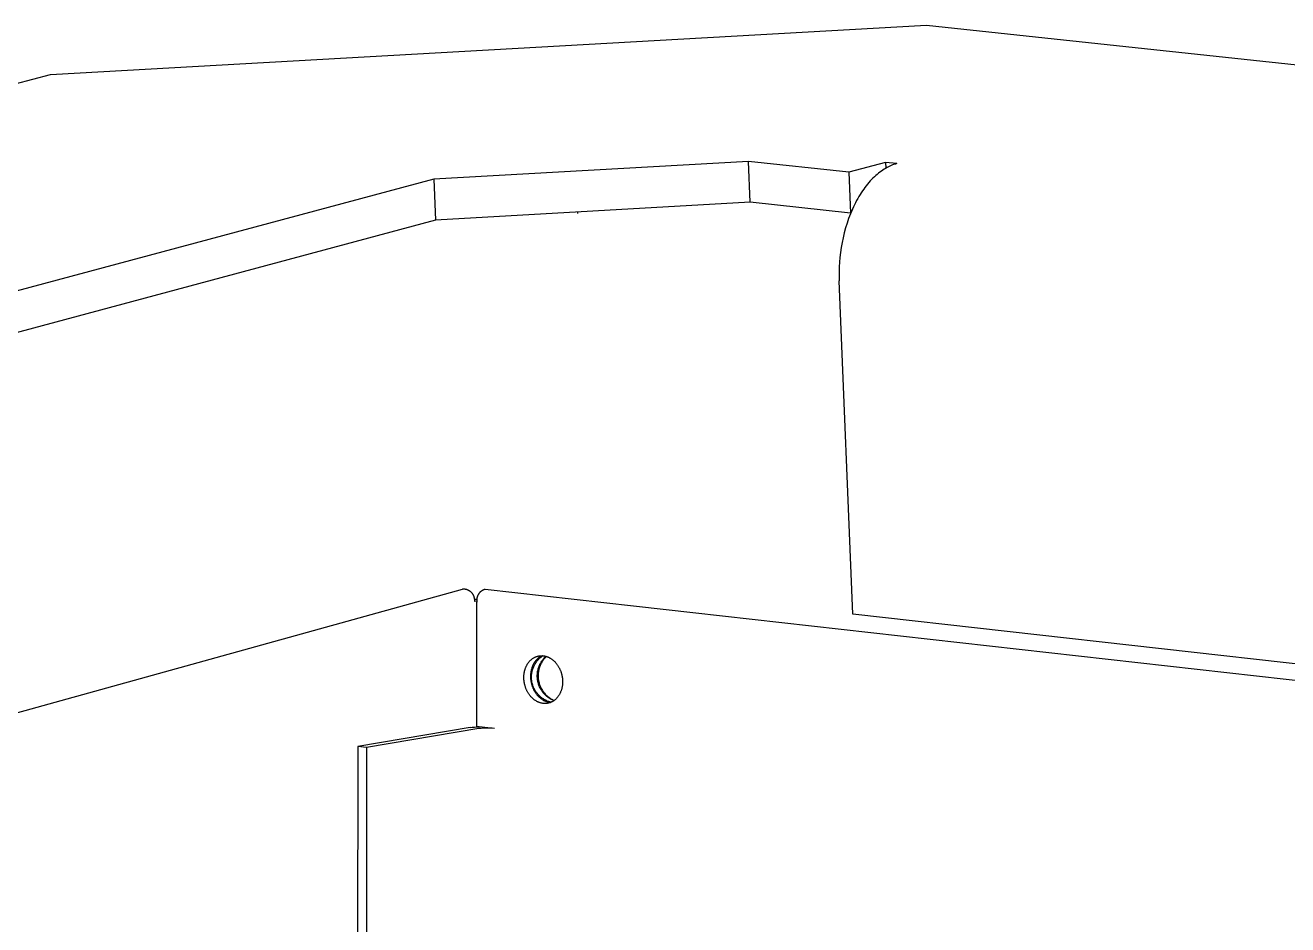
# Model space of a CAD drawing. Header units: millimetres. Extents: x 974 to 5700, y -47 to 3256.
# Drawn here: x 1854.4 to 1937.5, y 1372.1 to 1431.3 of the extents above; entities that cross this region are included whole.
import ezdxf

# ---------------------------------------------------------------- set-up
doc = ezdxf.new("R2010")
doc.units = ezdxf.units.MM
doc.header["$MEASUREMENT"] = 0
doc.layers.add('Utwórz2D linie widoczne', color=7, linetype='Continuous', true_color=0x000000)

msp = doc.modelspace()

# ---------------------------------------------------------------- linework, layer by layer
at = {"layer": 'Utwórz2D linie widoczne'}
for p, q in [((1856.051, 1428.073), (1913.723, 1431.307)), ((1913.723, 1431.307), (2135.894, 1407.627)), ((1659.422, 1376.314), (1856.051, 1428.073)), ((1902.001, 1422.339), (1881.284, 1421.165)), ((1902.111, 1419.661), (1902.001, 1422.339)), ((1908.611, 1421.625), (1902.001, 1422.339)), ((1911.02, 1422.276), (1908.611, 1421.625)), ((1911.02, 1422.276), (1911.036, 1421.895)), ((1911.755, 1422.197), (1911.02, 1422.276)), ((1911.116, 1421.94), (1911.023, 1421.888)), ((1911.208, 1421.988), (1911.116, 1421.94)), ((1911.301, 1422.032), (1911.208, 1421.988)), ((1911.392, 1422.072), (1911.301, 1422.032)), ((1911.484, 1422.109), (1911.392, 1422.072)), ((1911.575, 1422.142), (1911.484, 1422.109)), ((1911.665, 1422.171), (1911.575, 1422.142)), ((1911.755, 1422.197), (1911.665, 1422.171)), ((1881.284, 1421.165), (1710.394, 1375.385)), ((1881.284, 1421.165), (1881.398, 1418.483)), ((1908.611, 1421.625), (1908.72, 1418.945)), ((1910.103, 1421.151), (1910.013, 1421.055)), ((1910.193, 1421.242), (1910.103, 1421.151)), ((1910.283, 1421.33), (1910.193, 1421.242)), ((1910.375, 1421.414), (1910.283, 1421.33)), ((1910.467, 1421.493), (1910.375, 1421.414)), ((1910.559, 1421.569), (1910.467, 1421.493)), ((1910.651, 1421.641), (1910.559, 1421.569)), ((1910.744, 1421.708), (1910.651, 1421.641)), ((1910.837, 1421.772), (1910.744, 1421.708)), ((1910.93, 1421.832), (1910.837, 1421.772)), ((1911.023, 1421.888), (1910.93, 1421.832)), ((1909.419, 1420.281), (1909.34, 1420.156)), ((1909.5, 1420.402), (1909.419, 1420.281)), ((1909.582, 1420.52), (1909.5, 1420.402)), ((1909.666, 1420.634), (1909.582, 1420.52)), ((1909.751, 1420.745), (1909.666, 1420.634)), ((1909.838, 1420.852), (1909.751, 1420.745)), ((1909.925, 1420.956), (1909.838, 1420.852)), ((1910.013, 1421.055), (1909.925, 1420.956)), ((1902.111, 1419.661), (1881.398, 1418.483)), ((1908.72, 1418.945), (1902.111, 1419.661)), ((1908.969, 1419.485), (1908.901, 1419.343)), ((1909.039, 1419.625), (1908.969, 1419.485)), ((1909.112, 1419.762), (1909.039, 1419.625)), ((1909.186, 1419.896), (1909.112, 1419.762)), ((1909.262, 1420.028), (1909.186, 1419.896)), ((1909.34, 1420.156), (1909.262, 1420.028)), ((1890.739, 1419.014), (1890.74, 1418.999)), ((1890.74, 1418.999), (1890.744, 1418.911)), ((1908.592, 1418.596), (1908.485, 1418.285)), ((1908.709, 1418.901), (1908.592, 1418.596)), ((1908.771, 1419.051), (1908.709, 1418.901)), ((1908.835, 1419.198), (1908.771, 1419.051)), ((1908.901, 1419.343), (1908.835, 1419.198)), ((1881.398, 1418.483), (1711.947, 1372.93)), ((1908.388, 1417.968), (1908.301, 1417.647)), ((1908.485, 1418.285), (1908.388, 1417.968)), ((1908.157, 1416.998), (1908.101, 1416.673)), ((1908.224, 1417.323), (1908.157, 1416.998)), ((1908.301, 1417.647), (1908.224, 1417.323)), ((1908.054, 1416.349), (1908.017, 1416.027)), ((1908.101, 1416.673), (1908.054, 1416.349)), ((1907.972, 1415.394), (1907.964, 1415.085)), ((1907.99, 1415.708), (1907.972, 1415.394)), ((1908.017, 1416.027), (1907.99, 1415.708)), ((1907.964, 1415.085), (1907.963, 1414.782)), ((1907.963, 1414.782), (1907.971, 1414.486)), ((1908.864, 1392.536), (1907.971, 1414.486)), ((1774.359, 1364.006), (1883.168, 1394.183)), ((1883.194, 1394.185), (1883.168, 1394.183)), ((1883.219, 1394.186), (1883.194, 1394.185)), ((1883.245, 1394.186), (1883.219, 1394.186)), ((1883.271, 1394.185), (1883.245, 1394.186)), ((1883.296, 1394.183), (1883.271, 1394.185)), ((1883.322, 1394.181), (1883.296, 1394.183)), ((1883.347, 1394.177), (1883.322, 1394.181)), ((1883.373, 1394.173), (1883.347, 1394.177)), ((1883.398, 1394.168), (1883.373, 1394.173)), ((1883.423, 1394.161), (1883.398, 1394.168)), ((1883.447, 1394.154), (1883.423, 1394.161)), ((1883.472, 1394.147), (1883.447, 1394.154)), ((1883.496, 1394.138), (1883.472, 1394.147)), ((1883.52, 1394.128), (1883.496, 1394.138)), ((1883.543, 1394.118), (1883.52, 1394.128)), ((1883.567, 1394.107), (1883.543, 1394.118)), ((1883.589, 1394.095), (1883.567, 1394.107)), ((1883.612, 1394.082), (1883.589, 1394.095)), ((1883.634, 1394.069), (1883.612, 1394.082)), ((1883.655, 1394.055), (1883.634, 1394.069)), ((1883.676, 1394.04), (1883.655, 1394.055)), ((1883.696, 1394.024), (1883.676, 1394.04)), ((1883.716, 1394.008), (1883.696, 1394.024)), ((1883.735, 1393.991), (1883.716, 1394.008)), ((1883.754, 1393.973), (1883.735, 1393.991)), ((1883.772, 1393.955), (1883.754, 1393.973)), ((1883.789, 1393.936), (1883.772, 1393.955)), ((1883.806, 1393.916), (1883.789, 1393.936)), ((1883.822, 1393.896), (1883.806, 1393.916)), ((1883.837, 1393.876), (1883.822, 1393.896)), ((1883.852, 1393.854), (1883.837, 1393.876)), ((1883.866, 1393.833), (1883.852, 1393.854)), ((1883.879, 1393.811), (1883.866, 1393.833)), ((1883.891, 1393.788), (1883.879, 1393.811)), ((1883.903, 1393.765), (1883.891, 1393.788)), ((1883.914, 1393.742), (1883.903, 1393.765)), ((1883.924, 1393.718), (1883.914, 1393.742)), ((1883.933, 1393.694), (1883.924, 1393.718)), ((1883.941, 1393.67), (1883.933, 1393.694)), ((1883.948, 1393.645), (1883.941, 1393.67)), ((1884.135, 1393.66), (1884.128, 1393.635)), ((1884.142, 1393.684), (1884.135, 1393.66)), ((1884.15, 1393.708), (1884.142, 1393.684)), ((1884.159, 1393.731), (1884.15, 1393.708)), ((1884.169, 1393.755), (1884.159, 1393.731)), ((1884.179, 1393.778), (1884.169, 1393.755)), ((1884.19, 1393.8), (1884.179, 1393.778)), ((1884.202, 1393.822), (1884.19, 1393.8)), ((1884.215, 1393.844), (1884.202, 1393.822)), ((1884.229, 1393.865), (1884.215, 1393.844)), ((1884.243, 1393.886), (1884.229, 1393.865)), ((1884.258, 1393.906), (1884.243, 1393.886)), ((1884.274, 1393.926), (1884.258, 1393.906)), ((1884.29, 1393.945), (1884.274, 1393.926)), ((1884.307, 1393.964), (1884.29, 1393.945)), ((1884.324, 1393.982), (1884.307, 1393.964)), ((1884.343, 1393.999), (1884.324, 1393.982)), ((1884.361, 1394.016), (1884.343, 1393.999)), ((1884.381, 1394.032), (1884.361, 1394.016)), ((1884.401, 1394.048), (1884.381, 1394.032)), ((1884.421, 1394.062), (1884.401, 1394.048)), ((1884.442, 1394.076), (1884.421, 1394.062)), ((1884.463, 1394.09), (1884.442, 1394.076)), ((1884.485, 1394.102), (1884.463, 1394.09)), ((1884.507, 1394.114), (1884.485, 1394.102)), ((1884.53, 1394.125), (1884.507, 1394.114)), ((1884.553, 1394.135), (1884.53, 1394.125)), ((1884.576, 1394.145), (1884.553, 1394.135)), ((1884.6, 1394.154), (1884.576, 1394.145)), ((1884.624, 1394.161), (1884.6, 1394.154)), ((1884.648, 1394.168), (1884.624, 1394.161)), ((1884.672, 1394.175), (1884.648, 1394.168)), ((1884.672, 1394.175), (2030.345, 1377.832)), ((1883.955, 1393.621), (1883.948, 1393.645)), ((1883.961, 1393.595), (1883.955, 1393.621)), ((1883.966, 1393.57), (1883.961, 1393.595)), ((1883.961, 1393.517), (1884.134, 1393.531)), ((1883.97, 1393.545), (1883.966, 1393.57)), ((1883.973, 1393.519), (1883.97, 1393.545)), ((1883.975, 1393.494), (1883.973, 1393.519)), ((1884.12, 1393.401), (1883.973, 1393.366)), ((1883.973, 1393.366), (1883.975, 1393.391)), ((1883.976, 1393.468), (1883.975, 1393.494)), ((1883.975, 1393.391), (1883.976, 1393.417)), ((1883.977, 1393.442), (1883.976, 1393.468)), ((1883.976, 1393.417), (1883.977, 1393.442)), ((1884.109, 1393.511), (1884.108, 1393.486)), ((1884.108, 1393.486), (1884.108, 1393.461)), ((1884.108, 1393.461), (1884.108, 1393.436)), ((1884.108, 1393.436), (1884.109, 1393.411)), ((1884.111, 1393.536), (1884.109, 1393.511)), ((1884.109, 1393.411), (1884.112, 1393.385)), ((1884.11, 1385.146), (1884.119, 1393.336)), ((1884.114, 1393.561), (1884.111, 1393.536)), ((1884.112, 1393.385), (1884.115, 1393.36)), ((1884.118, 1393.586), (1884.114, 1393.561)), ((1884.115, 1393.36), (1884.119, 1393.336)), ((1884.123, 1393.611), (1884.118, 1393.586)), ((1884.128, 1393.635), (1884.123, 1393.611)), ((2033.011, 1378.627), (1908.864, 1392.536)), ((1887.633, 1389.492), (1887.658, 1389.516)), ((1887.658, 1389.516), (1887.683, 1389.539)), ((1887.683, 1389.539), (1887.709, 1389.561)), ((1887.709, 1389.561), (1887.735, 1389.582)), ((1887.735, 1389.582), (1887.762, 1389.603)), ((1887.762, 1389.603), (1887.789, 1389.622)), ((1887.789, 1389.622), (1887.817, 1389.64)), ((1887.817, 1389.64), (1887.845, 1389.658)), ((1887.845, 1389.658), (1887.873, 1389.674)), ((1887.873, 1389.674), (1887.902, 1389.69)), ((1887.902, 1389.69), (1887.93, 1389.704)), ((1887.93, 1389.704), (1887.959, 1389.718)), ((1887.959, 1389.718), (1887.989, 1389.73)), ((1887.989, 1389.73), (1888.018, 1389.742)), ((1888.033, 1389.523), (1888.016, 1389.504)), ((1888.018, 1389.742), (1888.047, 1389.752)), ((1888.051, 1389.542), (1888.033, 1389.523)), ((1888.047, 1389.752), (1888.077, 1389.762)), ((1888.069, 1389.56), (1888.051, 1389.542)), ((1888.087, 1389.578), (1888.069, 1389.56)), ((1888.077, 1389.762), (1888.107, 1389.77)), ((1888.105, 1389.595), (1888.087, 1389.578)), ((1888.124, 1389.612), (1888.105, 1389.595)), ((1888.107, 1389.77), (1888.137, 1389.778)), ((1888.11, 1389.486), (1888.148, 1389.531)), ((1888.143, 1389.629), (1888.124, 1389.612)), ((1888.137, 1389.778), (1888.166, 1389.784)), ((1888.162, 1389.645), (1888.143, 1389.629)), ((1888.148, 1389.531), (1888.189, 1389.574)), ((1888.182, 1389.66), (1888.162, 1389.645)), ((1888.166, 1389.784), (1888.196, 1389.79)), ((1888.201, 1389.675), (1888.182, 1389.66)), ((1888.189, 1389.574), (1888.23, 1389.616)), ((1888.196, 1389.79), (1888.226, 1389.795)), ((1888.221, 1389.689), (1888.201, 1389.675)), ((1888.241, 1389.703), (1888.221, 1389.689)), ((1888.226, 1389.795), (1888.256, 1389.799)), ((1888.23, 1389.616), (1888.273, 1389.656)), ((1888.262, 1389.716), (1888.241, 1389.703)), ((1888.256, 1389.799), (1888.285, 1389.802)), ((1888.282, 1389.729), (1888.262, 1389.716)), ((1888.273, 1389.656), (1888.318, 1389.695)), ((1888.303, 1389.741), (1888.282, 1389.729)), ((1888.285, 1389.802), (1888.315, 1389.804)), ((1888.324, 1389.753), (1888.303, 1389.741)), ((1888.315, 1389.804), (1888.344, 1389.805)), ((1888.318, 1389.695), (1888.364, 1389.732)), ((1888.345, 1389.764), (1888.324, 1389.753)), ((1888.344, 1389.805), (1888.373, 1389.805)), ((1888.366, 1389.775), (1888.345, 1389.764)), ((1888.364, 1389.732), (1888.411, 1389.768)), ((1888.387, 1389.785), (1888.366, 1389.775)), ((1888.373, 1389.805), (1888.402, 1389.805)), ((1888.409, 1389.795), (1888.387, 1389.785)), ((1888.402, 1389.805), (1888.431, 1389.804)), ((1888.43, 1389.804), (1888.409, 1389.795)), ((1888.411, 1389.768), (1888.459, 1389.802)), ((1888.422, 1389.491), (1888.458, 1389.54)), ((1888.431, 1389.804), (1888.459, 1389.802)), ((1888.458, 1389.54), (1888.496, 1389.587)), ((1888.493, 1389.526), (1888.458, 1389.477)), ((1888.459, 1389.802), (1888.488, 1389.799)), ((1888.488, 1389.799), (1888.516, 1389.795)), ((1888.53, 1389.575), (1888.493, 1389.526)), ((1888.496, 1389.587), (1888.536, 1389.634)), ((1888.516, 1389.795), (1888.545, 1389.791)), ((1888.568, 1389.622), (1888.53, 1389.575)), ((1888.536, 1389.634), (1888.577, 1389.679)), ((1888.545, 1389.791), (1888.573, 1389.786)), ((1888.609, 1389.668), (1888.568, 1389.622)), ((1888.573, 1389.786), (1888.602, 1389.779)), ((1888.577, 1389.679), (1888.62, 1389.722)), ((1888.602, 1389.779), (1888.632, 1389.773)), ((1888.65, 1389.712), (1888.609, 1389.668)), ((1888.62, 1389.722), (1888.664, 1389.764)), ((1888.632, 1389.773), (1888.661, 1389.765)), ((1888.694, 1389.755), (1888.65, 1389.712)), ((1888.661, 1389.765), (1888.69, 1389.756)), ((1888.69, 1389.756), (1888.72, 1389.746)), ((1888.72, 1389.746), (1888.75, 1389.736)), ((1888.75, 1389.736), (1888.779, 1389.724)), ((1888.779, 1389.724), (1888.809, 1389.712)), ((1888.809, 1389.712), (1888.839, 1389.699)), ((1888.839, 1389.699), (1888.869, 1389.684)), ((1888.869, 1389.684), (1888.898, 1389.669)), ((1888.898, 1389.669), (1888.928, 1389.653)), ((1888.928, 1389.653), (1888.957, 1389.636)), ((1888.957, 1389.636), (1888.987, 1389.618)), ((1888.987, 1389.618), (1889.016, 1389.599)), ((1889.016, 1389.599), (1889.045, 1389.579)), ((1889.045, 1389.579), (1889.074, 1389.558)), ((1889.074, 1389.558), (1889.102, 1389.536)), ((1889.102, 1389.536), (1889.13, 1389.513)), ((1889.13, 1389.513), (1889.158, 1389.489)), ((1887.232, 1388.658), (1887.238, 1388.694)), ((1887.238, 1388.694), (1887.244, 1388.73)), ((1887.244, 1388.73), (1887.252, 1388.766)), ((1887.252, 1388.766), (1887.26, 1388.801)), ((1887.26, 1388.801), (1887.269, 1388.837)), ((1887.269, 1388.837), (1887.279, 1388.872)), ((1887.279, 1388.872), (1887.289, 1388.907)), ((1887.289, 1388.907), (1887.3, 1388.942)), ((1887.3, 1388.942), (1887.312, 1388.977)), ((1887.312, 1388.977), (1887.325, 1389.011)), ((1887.325, 1389.011), (1887.339, 1389.045)), ((1887.339, 1389.045), (1887.353, 1389.079)), ((1887.353, 1389.079), (1887.369, 1389.112)), ((1887.369, 1389.112), (1887.385, 1389.145)), ((1887.385, 1389.145), (1887.402, 1389.178)), ((1887.402, 1389.178), (1887.419, 1389.21)), ((1887.419, 1389.21), (1887.437, 1389.241)), ((1887.437, 1389.241), (1887.456, 1389.272)), ((1887.456, 1389.272), (1887.476, 1389.302)), ((1887.476, 1389.302), (1887.497, 1389.331)), ((1887.497, 1389.331), (1887.518, 1389.36)), ((1887.518, 1389.36), (1887.54, 1389.388)), ((1887.54, 1389.388), (1887.562, 1389.415)), ((1887.562, 1389.415), (1887.585, 1389.441)), ((1887.585, 1389.441), (1887.609, 1389.467)), ((1887.609, 1389.467), (1887.633, 1389.492)), ((1887.668, 1388.708), (1887.662, 1388.656)), ((1887.677, 1388.761), (1887.668, 1388.708)), ((1887.686, 1388.813), (1887.677, 1388.761)), ((1887.698, 1388.866), (1887.686, 1388.813)), ((1887.711, 1388.918), (1887.698, 1388.866)), ((1887.726, 1388.97), (1887.711, 1388.918)), ((1887.742, 1389.021), (1887.726, 1388.97)), ((1887.729, 1388.636), (1887.739, 1388.694)), ((1887.739, 1388.694), (1887.75, 1388.752)), ((1887.761, 1389.072), (1887.742, 1389.021)), ((1887.75, 1388.752), (1887.764, 1388.809)), ((1887.781, 1389.122), (1887.761, 1389.072)), ((1887.764, 1388.809), (1887.779, 1388.866)), ((1887.779, 1388.866), (1887.797, 1388.923)), ((1887.791, 1389.147), (1887.781, 1389.122)), ((1887.802, 1389.172), (1887.791, 1389.147)), ((1887.797, 1388.923), (1887.816, 1388.978)), ((1887.814, 1389.196), (1887.802, 1389.172)), ((1887.826, 1389.22), (1887.814, 1389.196)), ((1887.816, 1388.978), (1887.837, 1389.033)), ((1887.838, 1389.244), (1887.826, 1389.22)), ((1887.837, 1389.033), (1887.86, 1389.088)), ((1887.851, 1389.267), (1887.838, 1389.244)), ((1887.864, 1389.291), (1887.851, 1389.267)), ((1887.86, 1389.088), (1887.885, 1389.141)), ((1887.877, 1389.314), (1887.864, 1389.291)), ((1887.891, 1389.336), (1887.877, 1389.314)), ((1887.885, 1389.141), (1887.912, 1389.193)), ((1887.906, 1389.359), (1887.891, 1389.336)), ((1887.92, 1389.381), (1887.906, 1389.359)), ((1887.912, 1389.193), (1887.941, 1389.245)), ((1887.935, 1389.402), (1887.92, 1389.381)), ((1887.951, 1389.423), (1887.935, 1389.402)), ((1887.941, 1389.245), (1887.971, 1389.296)), ((1887.967, 1389.444), (1887.951, 1389.423)), ((1887.983, 1389.465), (1887.967, 1389.444)), ((1887.971, 1389.296), (1888.003, 1389.345)), ((1887.999, 1389.485), (1887.983, 1389.465)), ((1888.016, 1389.504), (1887.999, 1389.485)), ((1888.003, 1389.345), (1888.037, 1389.393)), ((1888.037, 1389.393), (1888.073, 1389.44)), ((1888.073, 1389.44), (1888.11, 1389.486)), ((1888.104, 1388.645), (1888.111, 1388.706)), ((1888.111, 1388.706), (1888.12, 1388.766)), ((1888.12, 1388.766), (1888.132, 1388.826)), ((1888.132, 1388.826), (1888.145, 1388.885)), ((1888.145, 1388.885), (1888.16, 1388.944)), ((1888.162, 1388.685), (1888.156, 1388.625)), ((1888.16, 1388.944), (1888.178, 1389.003)), ((1888.17, 1388.746), (1888.162, 1388.685)), ((1888.18, 1388.806), (1888.17, 1388.746)), ((1888.178, 1389.003), (1888.197, 1389.06)), ((1888.192, 1388.866), (1888.18, 1388.806)), ((1888.207, 1388.925), (1888.192, 1388.866)), ((1888.197, 1389.06), (1888.219, 1389.117)), ((1888.223, 1388.983), (1888.207, 1388.925)), ((1888.219, 1389.117), (1888.242, 1389.173)), ((1888.241, 1389.042), (1888.223, 1388.983)), ((1888.262, 1389.099), (1888.241, 1389.042)), ((1888.242, 1389.173), (1888.267, 1389.229)), ((1888.284, 1389.156), (1888.262, 1389.099)), ((1888.267, 1389.229), (1888.295, 1389.283)), ((1888.308, 1389.212), (1888.284, 1389.156)), ((1888.295, 1389.283), (1888.324, 1389.337)), ((1888.334, 1389.267), (1888.308, 1389.212)), ((1888.324, 1389.337), (1888.355, 1389.389)), ((1888.363, 1389.321), (1888.334, 1389.267)), ((1888.355, 1389.389), (1888.388, 1389.441)), ((1888.392, 1389.374), (1888.363, 1389.321)), ((1888.388, 1389.441), (1888.422, 1389.491)), ((1888.424, 1389.426), (1888.392, 1389.374)), ((1888.458, 1389.477), (1888.424, 1389.426)), ((1889.158, 1389.489), (1889.186, 1389.465)), ((1889.186, 1389.465), (1889.213, 1389.439)), ((1889.213, 1389.439), (1889.24, 1389.413)), ((1889.24, 1389.413), (1889.266, 1389.385)), ((1889.266, 1389.385), (1889.292, 1389.357)), ((1889.292, 1389.357), (1889.317, 1389.329)), ((1889.317, 1389.329), (1889.342, 1389.299)), ((1889.342, 1389.299), (1889.366, 1389.269)), ((1889.366, 1389.269), (1889.39, 1389.238)), ((1889.39, 1389.238), (1889.413, 1389.206)), ((1889.413, 1389.206), (1889.435, 1389.174)), ((1889.435, 1389.174), (1889.457, 1389.141)), ((1889.457, 1389.141), (1889.478, 1389.108)), ((1889.478, 1389.108), (1889.498, 1389.073)), ((1889.498, 1389.073), (1889.518, 1389.039)), ((1889.518, 1389.039), (1889.537, 1389.004)), ((1889.537, 1389.004), (1889.555, 1388.969)), ((1889.555, 1388.969), (1889.572, 1388.933)), ((1889.572, 1388.933), (1889.589, 1388.897)), ((1889.589, 1388.897), (1889.605, 1388.86)), ((1889.605, 1388.86), (1889.62, 1388.823)), ((1889.62, 1388.823), (1889.635, 1388.786)), ((1889.635, 1388.786), (1889.648, 1388.749)), ((1889.648, 1388.749), (1889.661, 1388.712)), ((1889.661, 1388.712), (1889.673, 1388.674)), ((1889.673, 1388.674), (1889.684, 1388.637)), ((1887.21, 1388.41), (1887.211, 1388.445)), ((1887.21, 1388.376), (1887.21, 1388.41)), ((1887.21, 1388.341), (1887.21, 1388.376)), ((1887.211, 1388.306), (1887.21, 1388.341)), ((1887.211, 1388.445), (1887.213, 1388.48)), ((1887.213, 1388.27), (1887.211, 1388.306)), ((1887.213, 1388.48), (1887.215, 1388.516)), ((1887.215, 1388.234), (1887.213, 1388.27)), ((1887.215, 1388.516), (1887.218, 1388.551)), ((1887.218, 1388.198), (1887.215, 1388.234)), ((1887.218, 1388.551), (1887.222, 1388.587)), ((1887.222, 1388.162), (1887.218, 1388.198)), ((1887.222, 1388.587), (1887.227, 1388.623)), ((1887.226, 1388.125), (1887.222, 1388.162)), ((1887.231, 1388.088), (1887.226, 1388.125)), ((1887.227, 1388.623), (1887.232, 1388.658)), ((1887.237, 1388.051), (1887.231, 1388.088)), ((1887.243, 1388.014), (1887.237, 1388.051)), ((1887.251, 1387.976), (1887.243, 1388.014)), ((1887.259, 1387.939), (1887.251, 1387.976)), ((1887.268, 1387.901), (1887.259, 1387.939)), ((1887.277, 1387.864), (1887.268, 1387.901)), ((1887.288, 1387.826), (1887.277, 1387.864)), ((1887.651, 1388.5), (1887.65, 1388.449)), ((1887.65, 1388.449), (1887.65, 1388.414)), ((1887.65, 1388.414), (1887.651, 1388.379)), ((1887.653, 1388.551), (1887.651, 1388.5)), ((1887.651, 1388.379), (1887.653, 1388.343)), ((1887.657, 1388.603), (1887.653, 1388.551)), ((1887.653, 1388.343), (1887.655, 1388.307)), ((1887.655, 1388.307), (1887.658, 1388.271)), ((1887.662, 1388.656), (1887.657, 1388.603)), ((1887.658, 1388.271), (1887.662, 1388.235)), ((1887.662, 1388.235), (1887.666, 1388.198)), ((1887.666, 1388.198), (1887.671, 1388.161)), ((1887.671, 1388.161), (1887.677, 1388.124)), ((1887.677, 1388.124), (1887.683, 1388.087)), ((1887.683, 1388.087), (1887.691, 1388.049)), ((1887.691, 1388.049), (1887.699, 1388.012)), ((1887.699, 1388.012), (1887.708, 1387.974)), ((1887.708, 1387.974), (1887.717, 1387.937)), ((1887.712, 1388.401), (1887.713, 1388.46)), ((1887.713, 1388.342), (1887.712, 1388.401)), ((1887.713, 1388.46), (1887.717, 1388.518)), ((1887.716, 1388.283), (1887.713, 1388.342)), ((1887.72, 1388.224), (1887.716, 1388.283)), ((1887.717, 1388.518), (1887.722, 1388.577)), ((1887.717, 1387.937), (1887.728, 1387.899)), ((1887.727, 1388.165), (1887.72, 1388.224)), ((1887.722, 1388.577), (1887.729, 1388.636)), ((1887.736, 1388.107), (1887.727, 1388.165)), ((1887.728, 1387.899), (1887.739, 1387.862)), ((1887.747, 1388.049), (1887.736, 1388.107)), ((1887.739, 1387.862), (1887.751, 1387.824)), ((1887.76, 1387.991), (1887.747, 1388.049)), ((1887.775, 1387.934), (1887.76, 1387.991)), ((1887.792, 1387.878), (1887.775, 1387.934)), ((1887.811, 1387.822), (1887.792, 1387.878)), ((1888.095, 1388.463), (1888.096, 1388.524)), ((1888.097, 1388.402), (1888.095, 1388.463)), ((1888.096, 1388.524), (1888.099, 1388.585)), ((1888.1, 1388.341), (1888.097, 1388.402)), ((1888.099, 1388.585), (1888.104, 1388.645)), ((1888.106, 1388.281), (1888.1, 1388.341)), ((1888.113, 1388.22), (1888.106, 1388.281)), ((1888.123, 1388.16), (1888.113, 1388.22)), ((1888.135, 1388.1), (1888.123, 1388.16)), ((1888.149, 1388.041), (1888.135, 1388.1)), ((1888.165, 1387.982), (1888.149, 1388.041)), ((1888.152, 1388.564), (1888.15, 1388.503)), ((1888.15, 1388.503), (1888.151, 1388.442)), ((1888.151, 1388.442), (1888.153, 1388.381)), ((1888.156, 1388.625), (1888.152, 1388.564)), ((1888.153, 1388.381), (1888.158, 1388.32)), ((1888.158, 1388.32), (1888.164, 1388.26)), ((1888.164, 1388.26), (1888.173, 1388.2)), ((1888.183, 1387.924), (1888.165, 1387.982)), ((1888.173, 1388.2), (1888.184, 1388.14)), ((1888.203, 1387.867), (1888.183, 1387.924)), ((1888.184, 1388.14), (1888.197, 1388.08)), ((1888.197, 1388.08), (1888.211, 1388.021)), ((1888.225, 1387.81), (1888.203, 1387.867)), ((1888.211, 1388.021), (1888.228, 1387.963)), ((1888.228, 1387.963), (1888.247, 1387.905)), ((1888.247, 1387.905), (1888.268, 1387.847)), ((1888.268, 1387.847), (1888.291, 1387.791)), ((1889.684, 1388.637), (1889.695, 1388.599)), ((1889.695, 1388.599), (1889.704, 1388.562)), ((1889.704, 1388.562), (1889.713, 1388.524)), ((1889.713, 1388.524), (1889.721, 1388.487)), ((1889.721, 1388.487), (1889.729, 1388.449)), ((1889.729, 1388.449), (1889.735, 1388.412)), ((1889.735, 1388.412), (1889.741, 1388.375)), ((1889.741, 1388.375), (1889.746, 1388.338)), ((1889.75, 1387.876), (1889.745, 1387.84)), ((1889.746, 1388.338), (1889.75, 1388.301)), ((1889.75, 1388.301), (1889.754, 1388.265)), ((1889.754, 1387.912), (1889.75, 1387.876)), ((1889.754, 1388.265), (1889.757, 1388.229)), ((1889.757, 1387.947), (1889.754, 1387.912)), ((1889.757, 1388.229), (1889.759, 1388.193)), ((1889.759, 1387.982), (1889.757, 1387.947)), ((1889.759, 1388.193), (1889.761, 1388.157)), ((1889.761, 1388.018), (1889.759, 1387.982)), ((1889.761, 1388.157), (1889.762, 1388.122)), ((1889.762, 1388.053), (1889.761, 1388.018)), ((1889.762, 1388.122), (1889.762, 1388.087)), ((1889.762, 1388.087), (1889.762, 1388.053)), ((1887.299, 1387.789), (1887.288, 1387.826)), ((1887.311, 1387.751), (1887.299, 1387.789)), ((1887.324, 1387.714), (1887.311, 1387.751)), ((1887.337, 1387.677), (1887.324, 1387.714)), ((1887.352, 1387.64), (1887.337, 1387.677)), ((1887.367, 1387.603), (1887.352, 1387.64)), ((1887.383, 1387.567), (1887.367, 1387.603)), ((1887.4, 1387.53), (1887.383, 1387.567)), ((1887.417, 1387.495), (1887.4, 1387.53)), ((1887.435, 1387.459), (1887.417, 1387.495)), ((1887.454, 1387.424), (1887.435, 1387.459)), ((1887.474, 1387.39), (1887.454, 1387.424)), ((1887.494, 1387.356), (1887.474, 1387.39)), ((1887.515, 1387.322), (1887.494, 1387.356)), ((1887.537, 1387.289), (1887.515, 1387.322)), ((1887.559, 1387.257), (1887.537, 1387.289)), ((1887.582, 1387.225), (1887.559, 1387.257)), ((1887.606, 1387.194), (1887.582, 1387.225)), ((1887.63, 1387.164), (1887.606, 1387.194)), ((1887.655, 1387.135), (1887.63, 1387.164)), ((1887.68, 1387.106), (1887.655, 1387.135)), ((1887.706, 1387.078), (1887.68, 1387.106)), ((1887.732, 1387.051), (1887.706, 1387.078)), ((1887.759, 1387.024), (1887.732, 1387.051)), ((1887.751, 1387.824), (1887.764, 1387.787)), ((1887.786, 1386.999), (1887.759, 1387.024)), ((1887.764, 1387.787), (1887.777, 1387.75)), ((1887.777, 1387.75), (1887.792, 1387.713)), ((1887.792, 1387.713), (1887.807, 1387.676)), ((1887.807, 1387.676), (1887.823, 1387.64)), ((1887.831, 1387.767), (1887.811, 1387.822)), ((1887.823, 1387.64), (1887.84, 1387.604)), ((1887.854, 1387.712), (1887.831, 1387.767)), ((1887.84, 1387.604), (1887.857, 1387.568)), ((1887.878, 1387.659), (1887.854, 1387.712)), ((1887.857, 1387.568), (1887.875, 1387.532)), ((1887.875, 1387.532), (1887.894, 1387.497)), ((1887.905, 1387.606), (1887.878, 1387.659)), ((1887.894, 1387.497), (1887.914, 1387.463)), ((1887.933, 1387.554), (1887.905, 1387.606)), ((1887.914, 1387.463), (1887.934, 1387.429)), ((1887.963, 1387.503), (1887.933, 1387.554)), ((1887.934, 1387.429), (1887.955, 1387.395)), ((1887.955, 1387.395), (1887.977, 1387.363)), ((1887.995, 1387.453), (1887.963, 1387.503)), ((1887.977, 1387.363), (1887.999, 1387.33)), ((1888.028, 1387.405), (1887.995, 1387.453)), ((1887.999, 1387.33), (1888.022, 1387.299)), ((1888.022, 1387.299), (1888.046, 1387.268)), ((1888.063, 1387.357), (1888.028, 1387.405)), ((1888.046, 1387.268), (1888.07, 1387.237)), ((1888.1, 1387.311), (1888.063, 1387.357)), ((1888.07, 1387.237), (1888.095, 1387.208)), ((1888.095, 1387.208), (1888.12, 1387.179)), ((1888.138, 1387.266), (1888.1, 1387.311)), ((1888.12, 1387.179), (1888.146, 1387.151)), ((1888.178, 1387.223), (1888.138, 1387.266)), ((1888.146, 1387.151), (1888.172, 1387.124)), ((1888.172, 1387.124), (1888.199, 1387.098)), ((1888.219, 1387.181), (1888.178, 1387.223)), ((1888.199, 1387.098), (1888.226, 1387.072)), ((1888.262, 1387.14), (1888.219, 1387.181)), ((1888.249, 1387.754), (1888.225, 1387.81)), ((1888.226, 1387.072), (1888.254, 1387.047)), ((1888.274, 1387.699), (1888.249, 1387.754)), ((1888.254, 1387.047), (1888.281, 1387.024)), ((1888.306, 1387.101), (1888.262, 1387.14)), ((1888.302, 1387.644), (1888.274, 1387.699)), ((1888.281, 1387.024), (1888.31, 1387.001)), ((1888.291, 1387.791), (1888.316, 1387.735)), ((1888.332, 1387.591), (1888.302, 1387.644)), ((1888.351, 1387.063), (1888.306, 1387.101)), ((1888.316, 1387.735), (1888.343, 1387.681)), ((1888.363, 1387.539), (1888.332, 1387.591)), ((1888.343, 1387.681), (1888.371, 1387.627)), ((1888.398, 1387.027), (1888.351, 1387.063)), ((1888.396, 1387.488), (1888.363, 1387.539)), ((1888.371, 1387.627), (1888.402, 1387.574)), ((1888.431, 1387.438), (1888.396, 1387.488)), ((1888.446, 1386.993), (1888.398, 1387.027)), ((1888.402, 1387.574), (1888.434, 1387.522)), ((1888.468, 1387.39), (1888.431, 1387.438)), ((1888.434, 1387.522), (1888.468, 1387.472)), ((1888.468, 1387.472), (1888.504, 1387.422)), ((1888.507, 1387.342), (1888.468, 1387.39)), ((1888.504, 1387.422), (1888.541, 1387.374)), ((1888.546, 1387.296), (1888.507, 1387.342)), ((1888.541, 1387.374), (1888.581, 1387.328)), ((1888.588, 1387.252), (1888.546, 1387.296)), ((1888.581, 1387.328), (1888.621, 1387.282)), ((1888.631, 1387.209), (1888.588, 1387.252)), ((1888.621, 1387.282), (1888.663, 1387.238)), ((1888.676, 1387.167), (1888.631, 1387.209)), ((1888.663, 1387.238), (1888.707, 1387.196)), ((1888.722, 1387.127), (1888.676, 1387.167)), ((1888.707, 1387.196), (1888.752, 1387.155)), ((1888.769, 1387.089), (1888.722, 1387.127)), ((1888.752, 1387.155), (1888.799, 1387.116)), ((1888.817, 1387.052), (1888.769, 1387.089)), ((1888.799, 1387.116), (1888.847, 1387.078)), ((1888.867, 1387.017), (1888.817, 1387.052)), ((1888.847, 1387.078), (1888.896, 1387.042)), ((1888.918, 1386.984), (1888.867, 1387.017)), ((1888.896, 1387.042), (1888.946, 1387.008)), ((1889.387, 1387.021), (1889.363, 1386.996)), ((1889.41, 1387.048), (1889.387, 1387.021)), ((1889.432, 1387.075), (1889.41, 1387.048)), ((1889.454, 1387.103), (1889.432, 1387.075)), ((1889.475, 1387.132), (1889.454, 1387.103)), ((1889.496, 1387.161), (1889.475, 1387.132)), ((1889.515, 1387.191), (1889.496, 1387.161)), ((1889.535, 1387.222), (1889.515, 1387.191)), ((1889.553, 1387.253), (1889.535, 1387.222)), ((1889.57, 1387.285), (1889.553, 1387.253)), ((1889.587, 1387.317), (1889.57, 1387.285)), ((1889.603, 1387.35), (1889.587, 1387.317)), ((1889.618, 1387.384), (1889.603, 1387.35)), ((1889.633, 1387.417), (1889.618, 1387.384)), ((1889.647, 1387.451), (1889.633, 1387.417)), ((1889.66, 1387.486), (1889.647, 1387.451)), ((1889.672, 1387.52), (1889.66, 1387.486)), ((1889.683, 1387.555), (1889.672, 1387.52)), ((1889.693, 1387.591), (1889.683, 1387.555)), ((1889.703, 1387.626), (1889.693, 1387.591)), ((1889.712, 1387.662), (1889.703, 1387.626)), ((1889.72, 1387.697), (1889.712, 1387.662)), ((1889.728, 1387.733), (1889.72, 1387.697)), ((1889.734, 1387.769), (1889.728, 1387.733)), ((1889.74, 1387.805), (1889.734, 1387.769)), ((1889.745, 1387.84), (1889.74, 1387.805)), ((1887.814, 1386.974), (1887.786, 1386.999)), ((1887.842, 1386.95), (1887.814, 1386.974)), ((1887.87, 1386.928), (1887.842, 1386.95)), ((1887.898, 1386.906), (1887.87, 1386.928)), ((1887.927, 1386.885), (1887.898, 1386.906)), ((1887.956, 1386.865), (1887.927, 1386.885)), ((1887.985, 1386.846), (1887.956, 1386.865)), ((1888.014, 1386.828), (1887.985, 1386.846)), ((1888.044, 1386.81), (1888.014, 1386.828)), ((1888.074, 1386.794), (1888.044, 1386.81)), ((1888.103, 1386.779), (1888.074, 1386.794)), ((1888.133, 1386.765), (1888.103, 1386.779)), ((1888.163, 1386.751), (1888.133, 1386.765)), ((1888.192, 1386.739), (1888.163, 1386.751)), ((1888.222, 1386.727), (1888.192, 1386.739)), ((1888.252, 1386.717), (1888.222, 1386.727)), ((1888.281, 1386.707), (1888.252, 1386.717)), ((1888.311, 1386.698), (1888.281, 1386.707)), ((1888.31, 1387.001), (1888.338, 1386.979)), ((1888.34, 1386.691), (1888.311, 1386.698)), ((1888.338, 1386.979), (1888.367, 1386.958)), ((1888.369, 1386.684), (1888.34, 1386.691)), ((1888.367, 1386.958), (1888.396, 1386.938)), ((1888.398, 1386.678), (1888.369, 1386.684)), ((1888.396, 1386.938), (1888.425, 1386.919)), ((1888.427, 1386.672), (1888.398, 1386.678)), ((1888.425, 1386.919), (1888.454, 1386.901)), ((1888.456, 1386.668), (1888.427, 1386.672)), ((1888.495, 1386.96), (1888.446, 1386.993)), ((1888.454, 1386.901), (1888.484, 1386.884)), ((1888.484, 1386.664), (1888.456, 1386.668)), ((1888.484, 1386.884), (1888.513, 1386.867)), ((1888.512, 1386.662), (1888.484, 1386.664)), ((1888.545, 1386.929), (1888.495, 1386.96)), ((1888.541, 1386.66), (1888.512, 1386.662)), ((1888.513, 1386.867), (1888.543, 1386.852)), ((1888.57, 1386.658), (1888.541, 1386.66)), ((1888.543, 1386.852), (1888.573, 1386.838)), ((1888.596, 1386.9), (1888.545, 1386.929)), ((1888.599, 1386.658), (1888.57, 1386.658)), ((1888.573, 1386.838), (1888.603, 1386.825)), ((1888.648, 1386.872), (1888.596, 1386.9)), ((1888.628, 1386.658), (1888.599, 1386.658)), ((1888.603, 1386.825), (1888.632, 1386.812)), ((1888.657, 1386.659), (1888.628, 1386.658)), ((1888.632, 1386.812), (1888.662, 1386.801)), ((1888.702, 1386.847), (1888.648, 1386.872)), ((1888.687, 1386.661), (1888.657, 1386.659)), ((1888.662, 1386.801), (1888.692, 1386.79)), ((1888.716, 1386.664), (1888.687, 1386.661)), ((1888.692, 1386.79), (1888.721, 1386.781)), ((1888.756, 1386.823), (1888.702, 1386.847)), ((1888.746, 1386.668), (1888.716, 1386.664)), ((1888.721, 1386.781), (1888.751, 1386.772)), ((1888.775, 1386.673), (1888.746, 1386.668)), ((1888.751, 1386.772), (1888.78, 1386.764)), ((1888.81, 1386.801), (1888.756, 1386.823)), ((1888.805, 1386.679), (1888.775, 1386.673)), ((1888.78, 1386.764), (1888.809, 1386.757)), ((1888.835, 1386.685), (1888.805, 1386.679)), ((1888.809, 1386.757), (1888.838, 1386.751)), ((1888.866, 1386.781), (1888.81, 1386.801)), ((1888.865, 1386.693), (1888.835, 1386.685)), ((1888.838, 1386.751), (1888.867, 1386.746)), ((1888.895, 1386.701), (1888.865, 1386.693)), ((1888.922, 1386.763), (1888.866, 1386.781)), ((1888.867, 1386.746), (1888.895, 1386.741)), ((1888.895, 1386.741), (1888.924, 1386.738)), ((1888.924, 1386.711), (1888.895, 1386.701)), ((1888.971, 1386.953), (1888.918, 1386.984)), ((1888.979, 1386.747), (1888.922, 1386.763)), ((1888.924, 1386.738), (1888.983, 1386.733)), ((1888.954, 1386.721), (1888.924, 1386.711)), ((1888.946, 1387.008), (1888.998, 1386.975)), ((1888.983, 1386.733), (1888.954, 1386.721)), ((1889.024, 1386.923), (1888.971, 1386.953)), ((1889.009, 1386.744), (1888.979, 1386.747)), ((1889.012, 1386.745), (1888.983, 1386.733)), ((1888.998, 1386.975), (1889.05, 1386.945)), ((1889.041, 1386.759), (1889.012, 1386.745)), ((1889.078, 1386.895), (1889.024, 1386.923)), ((1889.07, 1386.773), (1889.041, 1386.759)), ((1889.05, 1386.945), (1889.104, 1386.916)), ((1889.099, 1386.789), (1889.07, 1386.773)), ((1889.133, 1386.869), (1889.078, 1386.895)), ((1889.127, 1386.805), (1889.099, 1386.789)), ((1889.104, 1386.916), (1889.159, 1386.889)), ((1889.155, 1386.822), (1889.127, 1386.805)), ((1889.189, 1386.845), (1889.133, 1386.869)), ((1889.182, 1386.841), (1889.155, 1386.822)), ((1889.159, 1386.889), (1889.214, 1386.864)), ((1889.21, 1386.86), (1889.182, 1386.841)), ((1889.236, 1386.88), (1889.21, 1386.86)), ((1889.263, 1386.902), (1889.236, 1386.88)), ((1889.289, 1386.924), (1889.263, 1386.902)), ((1889.314, 1386.947), (1889.289, 1386.924)), ((1889.339, 1386.971), (1889.314, 1386.947)), ((1889.363, 1386.996), (1889.339, 1386.971)), ((1883.67, 1385.072), (1876.273, 1383.838)), ((1884.252, 1385.006), (1876.857, 1383.771)), ((1883.67, 1385.072), (1883.818, 1385.093)), ((1883.818, 1385.093), (1883.967, 1385.109)), ((1883.967, 1385.109), (1884.117, 1385.121)), ((1884.266, 1385.128), (1884.11, 1385.146)), ((1884.117, 1385.121), (1884.266, 1385.128)), ((1884.398, 1385.022), (1884.252, 1385.006)), ((1885.031, 1385.041), (1884.266, 1385.128)), ((1884.544, 1385.032), (1884.398, 1385.022)), ((1884.69, 1385.038), (1884.544, 1385.032)), ((1884.837, 1385.039), (1884.69, 1385.038)), ((1884.983, 1385.035), (1884.837, 1385.039)), ((1885.13, 1385.027), (1884.983, 1385.035)), ((1885.275, 1385.014), (1885.13, 1385.027)), ((1876.273, 1383.838), (1876.253, 1351.962)), ((1876.857, 1383.771), (1876.273, 1383.838)), ((1876.857, 1383.771), (1876.836, 1351.893))]:
    msp.add_line(p, q, dxfattribs=at)

doc.saveas('drawing.dxf')
